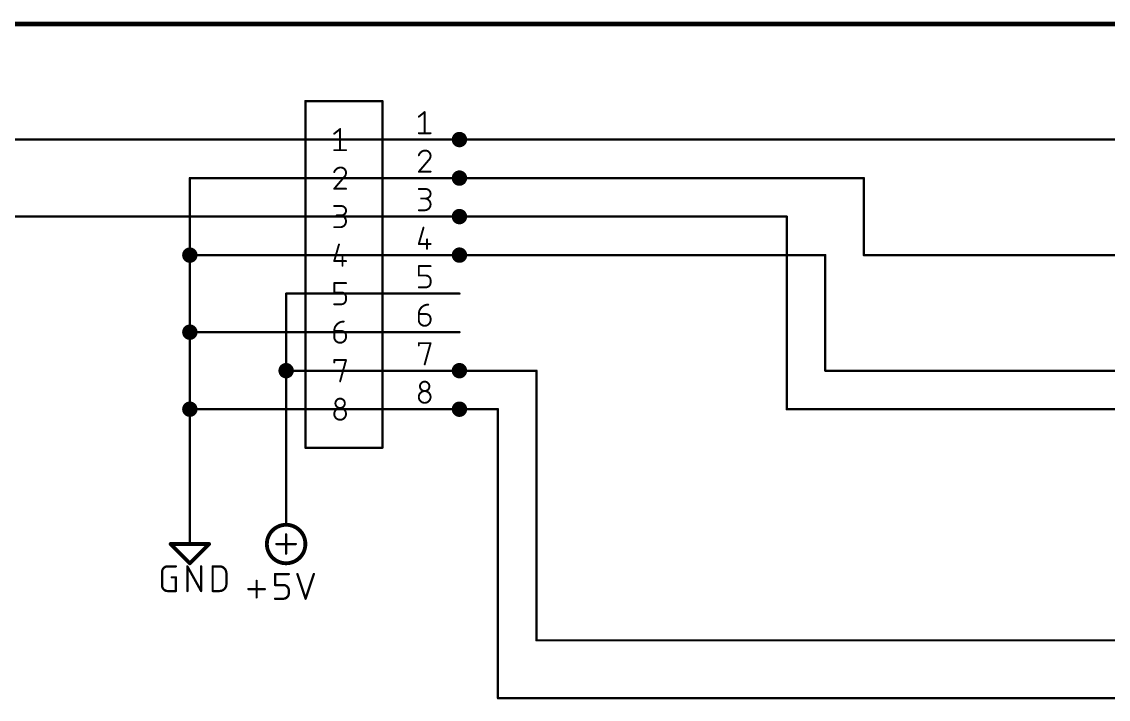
# Model space of a CAD drawing. Extents: x 0 to 389, y 0 to 264.
# Drawn here: x 245.5 to 317.1, y 219.6 to 264.3 of the extents above; entities that cross this region are included whole.
import ezdxf

# ---------------------------------------------------------------- set-up
doc = ezdxf.new("R2010")
doc.units = 0
for name, color, linetype in [('91', 122, 'CONTINUOUS'), ('94', 12, 'CONTINUOUS'), ('95', 251, 'CONTINUOUS'), ('96', 251, 'CONTINUOUS')]:
    doc.layers.add(name, color=color, linetype=linetype)

msp = doc.modelspace()

# ---------------------------------------------------------------- linework, layer by layer
at = {"layer": '91', "const_width": 0.1524}
for points in [[(274.32, 256.54), (200.66, 256.54)], [(342.9, 256.54), (274.32, 256.54)], [(274.32, 254), (256.54, 254)], [(256.54, 254), (256.54, 248.92)], [(300.99, 254), (274.32, 254)], [(300.99, 248.92), (300.99, 254)], [(274.32, 251.46), (204.47, 251.46)], [(295.91, 251.46), (274.32, 251.46)], [(295.91, 238.76), (295.91, 251.46)], [(256.54, 248.92), (256.54, 243.84)], [(274.32, 248.92), (256.54, 248.92)], [(298.45, 248.92), (274.32, 248.92)], [(298.45, 241.3), (298.45, 248.92)], [(342.9, 248.92), (300.99, 248.92)], [(262.89, 241.3), (262.89, 246.38)], [(262.89, 246.38), (274.32, 246.38)], [(256.54, 243.84), (256.54, 238.76)], [(274.32, 243.84), (256.54, 243.84)], [(274.32, 241.3), (262.89, 241.3)], [(262.89, 241.3), (262.89, 233.68)], [(279.4, 241.3), (274.32, 241.3)], [(279.4, 223.52), (279.4, 241.3)], [(320.04, 241.3), (298.45, 241.3)], [(256.54, 238.76), (256.54, 232.41)], [(274.32, 238.76), (256.54, 238.76)], [(276.86, 238.76), (274.32, 238.76)], [(276.86, 219.71), (276.86, 238.76)], [(320.04, 238.76), (295.91, 238.76)], [(359.41, 223.52), (279.4, 223.52)], [(346.71, 219.71), (276.86, 219.71)]]:
    msp.add_lwpolyline(points, dxfattribs=at)
at = {"layer": '91'}
for points, const_width in [([(274.32, 256.286, 1), (274.32, 256.794, 1), (274.32, 256.286)], 0.508), ([(274.32, 256.5781, 1), (274.32, 256.5019)], 0.0762), ([(274.32, 256.5019, 1), (274.32, 256.5781)], 0.0762), ([(274.32, 253.746, 1), (274.32, 254.254, 1), (274.32, 253.746)], 0.508), ([(256.54, 254.0381, 1), (256.54, 253.9619)], 0.0762), ([(256.5781, 254, 1), (256.5019, 254)], 0.0762), ([(274.32, 254.0381, 1), (274.32, 253.9619)], 0.0762), ([(274.32, 253.9619, 1), (274.32, 254.0381)], 0.0762), ([(301.0281, 254, 1), (300.9519, 254)], 0.0762), ([(300.99, 253.9619, 1), (300.99, 254.0381)], 0.0762), ([(274.32, 251.206, 1), (274.32, 251.714, 1), (274.32, 251.206)], 0.508), ([(274.32, 251.4981, 1), (274.32, 251.4219)], 0.0762), ([(274.32, 251.4219, 1), (274.32, 251.4981)], 0.0762), ([(295.9481, 251.46, 1), (295.8719, 251.46)], 0.0762), ([(295.91, 251.4219, 1), (295.91, 251.4981)], 0.0762), ([(256.54, 248.666, 1), (256.54, 249.174, 1), (256.54, 248.666)], 0.508), ([(274.32, 248.666, 1), (274.32, 249.174, 1), (274.32, 248.666)], 0.508), ([(256.5781, 248.92, 1), (256.5019, 248.92)], 0.0762), ([(256.54, 248.9581, 1), (256.54, 248.8819)], 0.0762), ([(256.5019, 248.92, 1), (256.5781, 248.92)], 0.0762), ([(274.32, 248.9581, 1), (274.32, 248.8819)], 0.0762), ([(274.32, 248.8819, 1), (274.32, 248.9581)], 0.0762), ([(298.4881, 248.92, 1), (298.4119, 248.92)], 0.0762), ([(298.45, 248.8819, 1), (298.45, 248.9581)], 0.0762), ([(300.99, 248.9581, 1), (300.99, 248.8819)], 0.0762), ([(300.9519, 248.92, 1), (301.0281, 248.92)], 0.0762), ([(262.9281, 246.38, 1), (262.8519, 246.38)], 0.0762), ([(262.89, 246.4181, 1), (262.89, 246.3419)], 0.0762), ([(274.32, 246.3419, 1), (274.32, 246.4181)], 0.0762), ([(256.54, 243.586, 1), (256.54, 244.094, 1), (256.54, 243.586)], 0.508), ([(256.5781, 243.84, 1), (256.5019, 243.84)], 0.0762), ([(256.54, 243.8781, 1), (256.54, 243.8019)], 0.0762), ([(256.5019, 243.84, 1), (256.5781, 243.84)], 0.0762), ([(274.32, 243.8019, 1), (274.32, 243.8781)], 0.0762), ([(262.89, 241.046, 1), (262.89, 241.554, 1), (262.89, 241.046)], 0.508), ([(274.32, 241.046, 1), (274.32, 241.554, 1), (274.32, 241.046)], 0.508), ([(262.89, 241.3381, 1), (262.89, 241.2619)], 0.0762), ([(262.9281, 241.3, 1), (262.8519, 241.3)], 0.0762), ([(262.8519, 241.3, 1), (262.9281, 241.3)], 0.0762), ([(274.32, 241.3381, 1), (274.32, 241.2619)], 0.0762), ([(274.32, 241.2619, 1), (274.32, 241.3381)], 0.0762), ([(279.4381, 241.3, 1), (279.3619, 241.3)], 0.0762), ([(279.4, 241.2619, 1), (279.4, 241.3381)], 0.0762), ([(298.45, 241.3381, 1), (298.45, 241.2619)], 0.0762), ([(298.4119, 241.3, 1), (298.4881, 241.3)], 0.0762), ([(256.54, 238.506, 1), (256.54, 239.014, 1), (256.54, 238.506)], 0.508), ([(256.5781, 238.76, 1), (256.5019, 238.76)], 0.0762), ([(256.54, 238.7981, 1), (256.54, 238.7219)], 0.0762), ([(256.5019, 238.76, 1), (256.5781, 238.76)], 0.0762), ([(274.32, 238.506, 1), (274.32, 239.014, 1), (274.32, 238.506)], 0.508), ([(274.32, 238.7981, 1), (274.32, 238.7219)], 0.0762), ([(274.32, 238.7219, 1), (274.32, 238.7981)], 0.0762), ([(276.8981, 238.76, 1), (276.8219, 238.76)], 0.0762), ([(276.86, 238.7219, 1), (276.86, 238.7981)], 0.0762), ([(295.91, 238.7981, 1), (295.91, 238.7219)], 0.0762), ([(295.8719, 238.76, 1), (295.9481, 238.76)], 0.0762), ([(262.8519, 233.68, 1), (262.9281, 233.68)], 0.0762), ([(256.5019, 232.41, 1), (256.5781, 232.41)], 0.0762), ([(279.4, 223.5581, 1), (279.4, 223.4819)], 0.0762), ([(279.3619, 223.52, 1), (279.4381, 223.52)], 0.0762), ([(276.86, 219.7481, 1), (276.86, 219.6719)], 0.0762), ([(276.8219, 219.71, 1), (276.8981, 219.71)], 0.0762)]:
    msp.add_lwpolyline(points, format="xyb", dxfattribs=dict(at, const_width=const_width))
at = {"layer": '94'}
for points, const_width in [([(388.62, 264.16), (0, 264.16)], 0.3), ([(264.16, 259.08), (269.24, 259.08)], 0.1524), ([(264.16, 236.22), (264.16, 259.08)], 0.1524), ([(269.24, 259.08), (269.24, 236.22)], 0.1524), ([(274.32, 256.54), (269.24, 256.54)], 0.1524), ([(274.32, 254), (269.24, 254)], 0.1524), ([(274.32, 251.46), (269.24, 251.46)], 0.1524), ([(274.32, 248.92), (269.24, 248.92)], 0.1524), ([(274.32, 246.38), (269.24, 246.38)], 0.1524), ([(274.32, 243.84), (269.24, 243.84)], 0.1524), ([(274.32, 241.3), (269.24, 241.3)], 0.1524), ([(274.32, 238.76), (269.24, 238.76)], 0.1524), ([(269.24, 236.22), (264.16, 236.22)], 0.1524), ([(262.89, 233.68), (262.89, 231.14)], 0.1524), ([(256.54, 232.41), (256.54, 229.87)], 0.1524), ([(262.89, 230.505), (262.89, 229.235)], 0.1524), ([(255.27, 229.87), (257.81, 229.87)], 0.254), ([(256.54, 228.6), (255.27, 229.87)], 0.254), ([(257.81, 229.87), (256.54, 228.6)], 0.254), ([(263.525, 229.87), (262.255, 229.87)], 0.1524)]:
    msp.add_lwpolyline(points, dxfattribs=dict(at, const_width=const_width))
for points, const_width in [([(264.16, 259.1181, 1), (264.16, 259.0419)], 0.0762), ([(264.1981, 259.08, 1), (264.1219, 259.08)], 0.0762), ([(269.2781, 259.08, 1), (269.2019, 259.08)], 0.0762), ([(269.24, 259.0419, 1), (269.24, 259.1181)], 0.0762), ([(269.24, 256.5781, 1), (269.24, 256.5019)], 0.0762), ([(274.32, 256.5019, 1), (274.32, 256.5781)], 0.0762), ([(269.24, 254.0381, 1), (269.24, 253.9619)], 0.0762), ([(274.32, 253.9619, 1), (274.32, 254.0381)], 0.0762), ([(269.24, 251.4981, 1), (269.24, 251.4219)], 0.0762), ([(274.32, 251.4219, 1), (274.32, 251.4981)], 0.0762), ([(269.24, 248.9581, 1), (269.24, 248.8819)], 0.0762), ([(274.32, 248.8819, 1), (274.32, 248.9581)], 0.0762), ([(269.24, 246.4181, 1), (269.24, 246.3419)], 0.0762), ([(274.32, 246.3419, 1), (274.32, 246.4181)], 0.0762), ([(269.24, 243.8781, 1), (269.24, 243.8019)], 0.0762), ([(274.32, 243.8019, 1), (274.32, 243.8781)], 0.0762), ([(269.24, 241.3381, 1), (269.24, 241.2619)], 0.0762), ([(274.32, 241.2619, 1), (274.32, 241.3381)], 0.0762), ([(269.24, 238.7981, 1), (269.24, 238.7219)], 0.0762), ([(274.32, 238.7219, 1), (274.32, 238.7981)], 0.0762), ([(264.16, 236.2581, 1), (264.16, 236.1819)], 0.0762), ([(264.1219, 236.22, 1), (264.1981, 236.22)], 0.0762), ([(269.2019, 236.22, 1), (269.2781, 236.22)], 0.0762), ([(269.24, 236.1819, 1), (269.24, 236.2581)], 0.0762), ([(262.9281, 233.68, 1), (262.8519, 233.68)], 0.0762), ([(256.5781, 232.41, 1), (256.5019, 232.41)], 0.0762), ([(262.89, 228.6, 1), (262.89, 231.14, 1), (262.89, 228.6)], 0.254), ([(262.8519, 231.14, 1), (262.9281, 231.14)], 0.0762), ([(262.9281, 230.505, 1), (262.8519, 230.505)], 0.0762), ([(255.27, 229.9335, 1), (255.27, 229.8065)], 0.127), ([(255.3149, 229.9149, 1), (255.2251, 229.8251)], 0.127), ([(256.5019, 229.87, 1), (256.5781, 229.87)], 0.0762), ([(257.8549, 229.8251, 1), (257.7651, 229.9149)], 0.127), ([(257.81, 229.8065, 1), (257.81, 229.9335)], 0.127), ([(262.255, 229.9081, 1), (262.255, 229.8319)], 0.0762), ([(263.525, 229.8319, 1), (263.525, 229.9081)], 0.0762), ([(256.4951, 228.6449, 1), (256.5849, 228.5551)], 0.127), ([(256.4951, 228.5551, 1), (256.5849, 228.6449)], 0.127), ([(262.8519, 229.235, 1), (262.9281, 229.235)], 0.0762)]:
    msp.add_lwpolyline(points, format="xyb", dxfattribs=dict(at, const_width=const_width))
at = {"layer": '95', "const_width": 0.127}
for points in [[(271.6403, 258.0457), (272.0284, 258.3561)], [(272.0284, 258.3561), (272.0284, 256.9591)], [(266.0636, 256.9281), (266.4516, 257.2385)], [(266.4516, 257.2385), (266.4516, 255.8415)], [(271.6403, 256.9591), (272.4164, 256.9591)], [(266.0636, 255.8415), (266.8397, 255.8415)], [(272.3, 255.1952), (271.6403, 254.4191)], [(271.6403, 254.4191), (272.4164, 254.4191)], [(266.7233, 254.0776), (266.0636, 253.3015)], [(266.0636, 253.3015), (266.8397, 253.3015)], [(271.6403, 253.2761), (272.106, 253.2761)], [(272.106, 252.6552), (271.7955, 252.6552)], [(266.0636, 252.1585), (266.5293, 252.1585)], [(266.5293, 251.5376), (266.2188, 251.5376)], [(271.6403, 251.8791), (272.0284, 251.8791)], [(266.0636, 250.7615), (266.4516, 250.7615)], [(271.9507, 250.7361), (271.6403, 249.6495)], [(266.374, 249.6185), (266.0636, 248.5319)], [(271.6403, 249.6495), (272.4164, 249.6495)], [(272.1836, 249.96), (272.1836, 249.3391)], [(266.6069, 248.8424), (266.6069, 248.2215)], [(266.0636, 248.5319), (266.8397, 248.5319)], [(271.6403, 247.5752), (271.6403, 248.1961)], [(271.6403, 248.1961), (272.4164, 248.1961)], [(272.106, 247.5752), (271.6403, 247.5752)], [(272.4164, 247.1095), (272.4164, 247.2648)], [(266.0636, 246.4576), (266.0636, 247.0785)], [(266.0636, 247.0785), (266.8397, 247.0785)], [(266.5293, 246.4576), (266.0636, 246.4576)], [(271.6403, 246.7991), (272.106, 246.7991)], [(266.8397, 245.9919), (266.8397, 246.1472)], [(266.0636, 245.6815), (266.5293, 245.6815)], [(271.6403, 245.0352), (272.106, 245.0352)], [(271.6403, 244.6472), (271.6403, 245.0352)], [(272.4164, 244.7248), (272.4164, 244.6472)], [(266.0636, 243.9176), (266.5293, 243.9176)], [(266.0636, 243.5296), (266.0636, 243.9176)], [(266.8397, 243.6072), (266.8397, 243.5296)], [(271.6403, 242.9609), (271.6403, 243.1161)], [(271.6403, 243.1161), (272.4164, 243.1161)], [(272.4164, 243.1161), (272.0284, 241.7191)], [(266.0636, 241.8433), (266.0636, 241.9985)], [(266.0636, 241.9985), (266.8397, 241.9985)], [(266.8397, 241.9985), (266.4516, 240.6015)]]:
    msp.add_lwpolyline(points, dxfattribs=at)
at = {"layer": '95'}
for points, const_width in [([(271.6205, 258.0704, 1), (271.6601, 258.0209)], 0.0635), ([(272.0601, 258.3561, 1), (271.9966, 258.3561)], 0.0635), ([(272.0482, 258.3313, 1), (272.0085, 258.3809)], 0.0635), ([(266.4834, 257.2385, 1), (266.4199, 257.2385)], 0.0635), ([(266.4715, 257.2137, 1), (266.4318, 257.2633)], 0.0635), ([(266.0438, 256.9528, 1), (266.0834, 256.9033)], 0.0635), ([(271.6403, 256.9909, 1), (271.6403, 256.9274)], 0.0635), ([(271.9966, 256.9591, 1), (272.0601, 256.9591)], 0.0635), ([(272.4164, 256.9274, 1), (272.4164, 256.9909)], 0.0635), ([(266.0636, 255.8733, 1), (266.0636, 255.8098)], 0.0635), ([(266.4199, 255.8415, 1), (266.4834, 255.8415)], 0.0635), ([(266.8397, 255.8098, 1), (266.8397, 255.8733)], 0.0635), ([(272.0672, 255.8161, 0.3252), (271.6403, 255.5057)], 0.127), ([(272.4164, 255.4669, 0.4142), (272.0672, 255.8161)], 0.127), ([(272.0672, 255.8478, 1), (272.0672, 255.7844)], 0.0635), ([(272.0672, 255.7844, 1), (272.0672, 255.8478)], 0.0635), ([(271.6101, 255.5154, 1), (271.6705, 255.4959)], 0.0635), ([(272.3, 255.1952, 0.2053), (272.4164, 255.4669)], 0.127), ([(272.2781, 255.2182, 1), (272.3219, 255.1722)], 0.0635), ([(272.3242, 255.1746, 1), (272.2758, 255.2158)], 0.0635), ([(272.4482, 255.4668, 1), (272.3847, 255.4669)], 0.0635), ([(272.3847, 255.4669, 1), (272.4482, 255.4669)], 0.0635), ([(266.4905, 254.6985, 0.3252), (266.0636, 254.3881)], 0.127), ([(266.0334, 254.3978, 1), (266.0938, 254.3783)], 0.0635), ([(266.8397, 254.3493, 0.4142), (266.4905, 254.6985)], 0.127), ([(266.4905, 254.7303, 1), (266.4905, 254.6668)], 0.0635), ([(266.4905, 254.6668, 1), (266.4904, 254.7302)], 0.0635), ([(266.7233, 254.0776, 0.2053), (266.8397, 254.3493)], 0.127), ([(266.8714, 254.3492, 1), (266.808, 254.3493)], 0.0635), ([(271.6403, 254.4509, 1), (271.6403, 254.3874)], 0.0635), ([(271.6161, 254.4397, 1), (271.6645, 254.3985)], 0.0635), ([(272.4164, 254.3874, 1), (272.4164, 254.4509)], 0.0635), ([(266.7014, 254.1006, 1), (266.7452, 254.0546)], 0.0635), ([(266.7475, 254.057, 1), (266.6991, 254.0982)], 0.0635), ([(266.808, 254.3493, 1), (266.8714, 254.3493)], 0.0635), ([(266.0394, 253.3221, 1), (266.0878, 253.2809)], 0.0635), ([(266.0636, 253.3332, 1), (266.0636, 253.2698)], 0.0635), ([(266.8397, 253.2698, 1), (266.8397, 253.3332)], 0.0635), ([(271.6403, 253.3079, 1), (271.6403, 253.2444)], 0.0635), ([(272.106, 252.6552, 1), (272.106, 253.2761)], 0.127), ([(272.106, 253.3079, 1), (272.106, 253.2444)], 0.0635), ([(272.106, 253.2444, 1), (272.106, 253.3079)], 0.0635), ([(271.7955, 252.687, 1), (271.7955, 252.6235)], 0.0635), ([(272.0284, 252.687, 1), (272.0284, 252.6235)], 0.0635), ([(272.0284, 251.8791, 1), (272.0284, 252.6552)], 0.127), ([(272.106, 252.687, 1), (272.106, 252.6235)], 0.0635), ([(272.106, 252.6235, 1), (272.106, 252.687)], 0.0635), ([(266.0636, 252.1902, 1), (266.0636, 252.1268)], 0.0635), ([(266.2188, 251.5694, 1), (266.2188, 251.5059)], 0.0635), ([(266.4516, 250.7615, 1), (266.4516, 251.5376)], 0.127), ([(266.4516, 251.5694, 1), (266.4516, 251.5059)], 0.0635), ([(266.5293, 251.5376, 1), (266.5293, 252.1585)], 0.127), ([(266.5293, 252.1902, 1), (266.5293, 252.1268)], 0.0635), ([(266.5293, 251.5694, 1), (266.5293, 251.5059)], 0.0635), ([(266.5293, 252.1268, 1), (266.5293, 252.1902)], 0.0635), ([(266.5293, 251.5059, 1), (266.5293, 251.5694)], 0.0635), ([(271.6403, 251.9109, 1), (271.6403, 251.8474)], 0.0635), ([(272.0284, 251.9109, 1), (272.0284, 251.8474)], 0.0635), ([(272.0284, 251.8474, 1), (272.0284, 251.9109)], 0.0635), ([(266.0636, 250.7933, 1), (266.0636, 250.7298)], 0.0635), ([(266.4516, 250.7933, 1), (266.4516, 250.7298)], 0.0635), ([(266.4516, 250.7298, 1), (266.4516, 250.7933)], 0.0635), ([(271.9813, 250.7274, 1), (271.9202, 250.7448)], 0.0635), ([(266.4046, 249.6098, 1), (266.3435, 249.6272)], 0.0635), ([(271.6403, 249.6813, 1), (271.6403, 249.6178)], 0.0635), ([(271.6098, 249.6583, 1), (271.6708, 249.6408)], 0.0635), ([(272.2153, 249.96, 1), (272.1518, 249.96)], 0.0635), ([(272.4164, 249.6178, 1), (272.4164, 249.6813)], 0.0635), ([(266.6386, 248.8424, 1), (266.5751, 248.8424)], 0.0635), ([(272.1518, 249.3391, 1), (272.2153, 249.3391)], 0.0635), ([(266.0636, 248.5637, 1), (266.0636, 248.5002)], 0.0635), ([(266.0331, 248.5407, 1), (266.0941, 248.5232)], 0.0635), ([(266.5751, 248.2215, 1), (266.6386, 248.2215)], 0.0635), ([(266.8397, 248.5002, 1), (266.8397, 248.5637)], 0.0635), ([(271.6721, 248.1961, 1), (271.6086, 248.1961)], 0.0635), ([(271.6403, 248.2278, 1), (271.6403, 248.1644)], 0.0635), ([(272.4164, 248.1644, 1), (272.4164, 248.2278)], 0.0635), ([(271.6403, 247.607, 1), (271.6403, 247.5435)], 0.0635), ([(271.6086, 247.5752, 1), (271.6721, 247.5752)], 0.0635), ([(272.4164, 247.2648, 0.4142), (272.106, 247.5752)], 0.127), ([(272.106, 247.607, 1), (272.106, 247.5435)], 0.0635), ([(272.106, 247.5435, 1), (272.106, 247.607)], 0.0635), ([(272.4482, 247.2648, 1), (272.3847, 247.2648)], 0.0635), ([(272.3847, 247.2648, 1), (272.4482, 247.2648)], 0.0635), ([(266.0953, 247.0785, 1), (266.0318, 247.0785)], 0.0635), ([(266.0636, 247.1103, 1), (266.0636, 247.0468)], 0.0635), ([(266.0636, 246.4894, 1), (266.0636, 246.4259)], 0.0635), ([(266.8397, 246.1472, 0.4142), (266.5293, 246.4576)], 0.127), ([(266.5293, 246.4894, 1), (266.5293, 246.4259)], 0.0635), ([(266.5293, 246.4259, 1), (266.5293, 246.4894)], 0.0635), ([(266.8397, 247.0468, 1), (266.8397, 247.1103)], 0.0635), ([(271.6403, 246.8308, 1), (271.6403, 246.7674)], 0.0635), ([(272.106, 246.7991, 0.4142), (272.4164, 247.1095)], 0.127), ([(272.106, 246.8308, 1), (272.106, 246.7674)], 0.0635), ([(272.106, 246.7674, 1), (272.106, 246.8308)], 0.0635), ([(272.4482, 247.1095, 1), (272.3847, 247.1095)], 0.0635), ([(272.3847, 247.1095, 1), (272.4482, 247.1095)], 0.0635), ([(266.0318, 246.4576, 1), (266.0953, 246.4576)], 0.0635), ([(266.5293, 245.6815, 0.4142), (266.8397, 245.9919)], 0.127), ([(266.8714, 246.1472, 1), (266.808, 246.1472)], 0.0635), ([(266.808, 246.1472, 1), (266.8714, 246.1472)], 0.0635), ([(266.8714, 245.9919, 1), (266.808, 245.9919)], 0.0635), ([(266.808, 245.9919, 1), (266.8714, 245.9919)], 0.0635), ([(266.0636, 245.7132, 1), (266.0636, 245.6498)], 0.0635), ([(266.5293, 245.7132, 1), (266.5293, 245.6498)], 0.0635), ([(266.5293, 245.6498, 1), (266.5293, 245.7132)], 0.0635), ([(272.2612, 245.6561, 0.4142), (271.6403, 245.0352)], 0.127), ([(271.6403, 245.067, 1), (271.6403, 245.0035)], 0.0635), ([(271.6721, 245.0352, 1), (271.6086, 245.0352)], 0.0635), ([(272.4164, 244.7248, 0.4142), (272.106, 245.0352)], 0.127), ([(272.106, 245.067, 1), (272.106, 245.0035)], 0.0635), ([(272.106, 245.0035, 1), (272.106, 245.067)], 0.0635), ([(272.2612, 245.6244, 1), (272.2612, 245.6878)], 0.0635), ([(266.6845, 244.5385, 0.4142), (266.0636, 243.9176)], 0.127), ([(266.6845, 244.5068, 1), (266.6845, 244.5702)], 0.0635), ([(271.6403, 244.6472, 1), (272.4164, 244.6472)], 0.127), ([(271.672, 244.6472, 1), (271.6085, 244.6472)], 0.0635), ([(271.6086, 245.0352, 1), (271.6721, 245.0352)], 0.0635), ([(271.6086, 244.6472, 1), (271.6721, 244.6472)], 0.0635), ([(272.4482, 244.7248, 1), (272.3847, 244.7248)], 0.0635), ([(272.3847, 244.7248, 1), (272.4482, 244.7248)], 0.0635), ([(272.4482, 244.6472, 1), (272.3847, 244.6472)], 0.0635), ([(272.3847, 244.6472, 1), (272.4482, 244.6472)], 0.0635), ([(266.0953, 243.9176, 1), (266.0318, 243.9176)], 0.0635), ([(266.0318, 243.9176, 1), (266.0953, 243.9176)], 0.0635), ([(266.0636, 243.9494, 1), (266.0636, 243.8859)], 0.0635), ([(266.8397, 243.6072, 0.4142), (266.5293, 243.9176)], 0.127), ([(266.5293, 243.9494, 1), (266.5293, 243.8859)], 0.0635), ([(266.5293, 243.8859, 1), (266.5293, 243.9494)], 0.0635), ([(266.8714, 243.6072, 1), (266.808, 243.6072)], 0.0635), ([(266.0953, 243.5296, 1), (266.0318, 243.5296)], 0.0635), ([(266.0318, 243.5296, 1), (266.0953, 243.5296)], 0.0635), ([(266.0636, 243.5296, 1), (266.8397, 243.5296)], 0.127), ([(266.808, 243.6072, 1), (266.8714, 243.6072)], 0.0635), ([(266.8714, 243.5296, 1), (266.808, 243.5296)], 0.0635), ([(266.808, 243.5296, 1), (266.8714, 243.5296)], 0.0635), ([(271.6403, 243.1479, 1), (271.6403, 243.0844)], 0.0635), ([(271.6721, 243.1161, 1), (271.6086, 243.1161)], 0.0635), ([(271.6086, 242.9609, 1), (271.6721, 242.9609)], 0.0635), ([(272.447, 243.1076, 1), (272.3858, 243.1246)], 0.0635), ([(272.4164, 243.0844, 1), (272.4164, 243.1479)], 0.0635), ([(266.0953, 241.9985, 1), (266.0318, 241.9985)], 0.0635), ([(266.0318, 241.8433, 1), (266.0953, 241.8433)], 0.0635), ([(266.0636, 242.0302, 1), (266.0636, 241.9668)], 0.0635), ([(266.8703, 241.99, 1), (266.8091, 242.007)], 0.0635), ([(266.8397, 241.9668, 1), (266.8397, 242.0302)], 0.0635), ([(271.9978, 241.7276, 1), (272.0589, 241.7106)], 0.0635), ([(266.4211, 240.61, 1), (266.4822, 240.593)], 0.0635), ([(272.3388, 240.2657, 1), (271.7179, 240.2657)], 0.127), ([(271.7179, 240.2657, 1), (272.3388, 240.2657)], 0.127), ([(271.7497, 240.2657, 1), (271.6862, 240.2657)], 0.0635), ([(271.6862, 240.2657, 1), (271.7497, 240.2657)], 0.0635), ([(272.307, 240.2657, 1), (272.3705, 240.2657)], 0.0635), ([(272.3705, 240.2657, 1), (272.3071, 240.2657)], 0.0635), ([(266.7621, 239.1481, 1), (266.1412, 239.1481)], 0.127), ([(272.4164, 239.5672, 1), (271.6403, 239.5672)], 0.127), ([(271.6403, 239.5672, 1), (272.4164, 239.5672)], 0.127), ([(271.672, 239.5672, 1), (271.6085, 239.5672)], 0.0635), ([(271.6086, 239.5672, 1), (271.6721, 239.5672)], 0.0635), ([(272.4482, 239.5672, 1), (272.3847, 239.5672)], 0.0635), ([(272.3847, 239.5672, 1), (272.4482, 239.5672)], 0.0635), ([(266.8397, 238.4496, 1), (266.0636, 238.4496)], 0.127), ([(266.1412, 239.1481, 1), (266.7621, 239.1481)], 0.127), ([(266.1729, 239.1481, 1), (266.1094, 239.1481)], 0.0635), ([(266.1095, 239.1481, 1), (266.173, 239.1481)], 0.0635), ([(266.7938, 239.1481, 1), (266.7303, 239.1481)], 0.0635), ([(266.7303, 239.1481, 1), (266.7938, 239.1481)], 0.0635), ([(266.0953, 238.4496, 1), (266.0318, 238.4496)], 0.0635), ([(266.0318, 238.4496, 1), (266.0953, 238.4496)], 0.0635), ([(266.0636, 238.4496, 1), (266.8397, 238.4496)], 0.127), ([(266.8079, 238.4496, 1), (266.8714, 238.4496)], 0.0635), ([(266.8714, 238.4496, 1), (266.808, 238.4496)], 0.0635)]:
    msp.add_lwpolyline(points, format="xyb", dxfattribs=dict(at, const_width=const_width))
at = {"layer": '96'}
for points, const_width in [([(255.0724, 228.3968, 0.4142), (254.7112, 228.0356)], 0.1524), ([(254.7493, 228.0356, 1), (254.6731, 228.0356)], 0.0762), ([(254.6731, 228.0356, 1), (254.7493, 228.0356)], 0.0762), ([(255.0724, 228.4349, 1), (255.0724, 228.3587)], 0.0762), ([(255.0724, 228.3587, 1), (255.0724, 228.4349)], 0.0762), ([(255.6143, 228.3587, 1), (255.6143, 228.4349)], 0.0762), ([(256.4166, 228.3968, 1), (256.3404, 228.3968)], 0.0762), ([(256.4118, 228.4153, 1), (256.3452, 228.3783)], 0.0762), ([(257.3197, 228.3968, 1), (257.2435, 228.3968)], 0.0762), ([(258.084, 228.3968, 1), (258.0078, 228.3968)], 0.0762), ([(258.0459, 228.4349, 1), (258.0459, 228.3587)], 0.0762), ([(258.949, 227.9452, 0.4142), (258.4974, 228.3968)], 0.1524), ([(258.4974, 228.4349, 1), (258.4974, 228.3587)], 0.0762), ([(258.4974, 228.3587, 1), (258.4974, 228.4349)], 0.0762), ([(258.9871, 227.9452, 1), (258.9109, 227.9452)], 0.0762), ([(258.9109, 227.9452, 1), (258.9871, 227.9452)], 0.0762), ([(262.2004, 227.8888, 1), (262.1242, 227.8888)], 0.0762), ([(262.1623, 227.9269, 1), (262.1623, 227.8507)], 0.0762), ([(263.0654, 227.8507, 1), (263.0654, 227.9269)], 0.0762), ([(263.6712, 227.9008, 1), (263.5989, 227.8768)], 0.0762), ([(264.7549, 227.8768, 1), (264.6827, 227.9008)], 0.0762), ([(254.7112, 227.1324, 0.4142), (255.0724, 226.7712)], 0.1524), ([(254.7493, 227.1324, 1), (254.6731, 227.1324)], 0.0762), ([(254.6731, 227.1324, 1), (254.7493, 227.1324)], 0.0762), ([(255.3434, 227.7124, 1), (255.3434, 227.6362)], 0.0762), ([(255.6524, 227.6743, 1), (255.5762, 227.6743)], 0.0762), ([(255.6143, 227.6362, 1), (255.6143, 227.7124)], 0.0762), ([(258.4974, 226.7712, 0.4142), (258.949, 227.2228)], 0.1524), ([(258.9871, 227.2228, 1), (258.9109, 227.2228)], 0.0762), ([(258.9109, 227.2228, 1), (258.9871, 227.2228)], 0.0762), ([(260.9846, 227.4372, 1), (260.9084, 227.4372)], 0.0762), ([(262.1623, 227.2044, 1), (262.1623, 227.1282)], 0.0762), ([(262.1242, 227.1663, 1), (262.2004, 227.1663)], 0.0762), ([(263.0654, 226.8051, 0.4142), (262.7041, 227.1663)], 0.1524), ([(262.7041, 227.2044, 1), (262.7041, 227.1282)], 0.0762), ([(262.7041, 227.1282, 1), (262.7041, 227.2044)], 0.0762), ([(255.0724, 226.8093, 1), (255.0724, 226.7331)], 0.0762), ([(255.0724, 226.7331, 1), (255.0724, 226.8093)], 0.0762), ([(255.5762, 226.7712, 1), (255.6524, 226.7712)], 0.0762), ([(255.6143, 226.7331, 1), (255.6143, 226.8093)], 0.0762), ([(256.3404, 226.7712, 1), (256.4166, 226.7712)], 0.0762), ([(257.2435, 226.7712, 1), (257.3197, 226.7712)], 0.0762), ([(257.2483, 226.7527, 1), (257.3149, 226.7897)], 0.0762), ([(258.0459, 226.8093, 1), (258.0459, 226.7331)], 0.0762), ([(258.0078, 226.7712, 1), (258.084, 226.7712)], 0.0762), ([(258.4974, 226.8093, 1), (258.4974, 226.7331)], 0.0762), ([(258.4974, 226.7331, 1), (258.4974, 226.8093)], 0.0762), ([(260.4046, 226.9335, 1), (260.4046, 226.8573)], 0.0762), ([(261.4883, 226.8573, 1), (261.4883, 226.9335)], 0.0762), ([(262.7041, 226.2632, 0.4142), (263.0654, 226.6244)], 0.1524), ([(263.1035, 226.8051, 1), (263.0273, 226.8051)], 0.0762), ([(263.0273, 226.8051, 1), (263.1035, 226.8051)], 0.0762), ([(263.1035, 226.6244, 1), (263.0273, 226.6244)], 0.0762), ([(263.0273, 226.6244, 1), (263.1035, 226.6244)], 0.0762), ([(260.9084, 226.3535, 1), (260.9846, 226.3535)], 0.0762), ([(262.1623, 226.3013, 1), (262.1623, 226.2251)], 0.0762), ([(262.7041, 226.3013, 1), (262.7041, 226.2251)], 0.0762), ([(262.7041, 226.2251, 1), (262.7041, 226.3013)], 0.0762), ([(264.1408, 226.2752, 1), (264.2131, 226.2512)], 0.0762), ([(264.1408, 226.2512, 1), (264.2131, 226.2752)], 0.0762)]:
    msp.add_lwpolyline(points, format="xyb", dxfattribs=dict(at, const_width=const_width))
at = {"layer": '96', "const_width": 0.1524}
for points in [[(254.7112, 227.1324), (254.7112, 228.0356)], [(255.0724, 228.3968), (255.6143, 228.3968)], [(256.3785, 226.7712), (256.3785, 228.3968)], [(256.3785, 228.3968), (257.2816, 226.7712)], [(257.2816, 226.7712), (257.2816, 228.3968)], [(258.0459, 226.7712), (258.0459, 228.3968)], [(258.0459, 228.3968), (258.4974, 228.3968)], [(258.949, 227.9452), (258.949, 227.2228)], [(262.1623, 227.1663), (262.1623, 227.8888)], [(262.1623, 227.8888), (263.0654, 227.8888)], [(263.6351, 227.8888), (264.1769, 226.2632)], [(264.1769, 226.2632), (264.7188, 227.8888)], [(255.3434, 227.6743), (255.6143, 227.6743)], [(255.6143, 227.6743), (255.6143, 226.7712)], [(260.9465, 226.3535), (260.9465, 227.4372)], [(262.7041, 227.1663), (262.1623, 227.1663)], [(255.6143, 226.7712), (255.0724, 226.7712)], [(258.4974, 226.7712), (258.0459, 226.7712)], [(260.4046, 226.8954), (261.4883, 226.8954)], [(263.0654, 226.6244), (263.0654, 226.8051)], [(262.1623, 226.2632), (262.7041, 226.2632)]]:
    msp.add_lwpolyline(points, dxfattribs=at)

doc.saveas('drawing.dxf')
